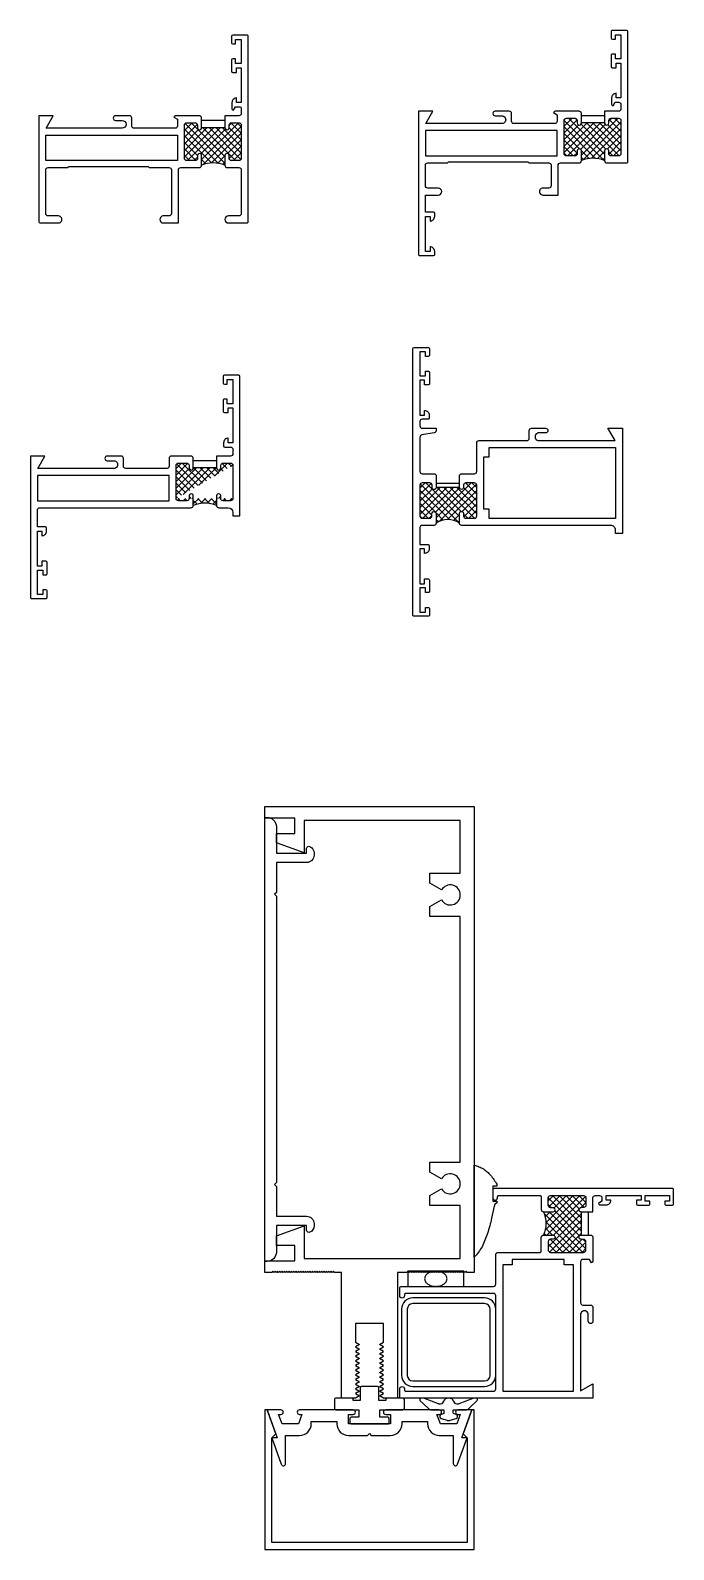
# Model space of a CAD drawing. Header units: millimetres. Extents: x 308 to 720, y 397 to 793.
# Drawn here: x 307.6 to 445.7, y 454.8 to 780.8 of the extents above; entities that cross this region are included whole.
import ezdxf

# ---------------------------------------------------------------- set-up
doc = ezdxf.new("R2010")
doc.units = ezdxf.units.MM
for name, color, linetype in [('FINE', 101, 'Continuous'), ('HATCH', 101, 'Continuous'), ('MED', 22, 'Continuous')]:
    doc.layers.add(name, color=color, linetype=linetype)
pattern_1 = [(45, (0, 0), (-0.7071067811865475, 0.7071067811865476), []), (135, (0, 0), (-0.7071067811865476, -0.7071067811865475), [])]

# ---------------------------------------------------------------- blocks, each defined once
blk = doc.blocks.new('FS800I')
at = {"layer": 'HATCH'}
h = blk.add_hatch(dxfattribs=at)
h.set_pattern_fill('ANSI37', color=256, scale=8, style=0)
h.set_pattern_definition(pattern_1)
edge = h.paths.add_edge_path()
edge.add_line((-10.00000000000023, -7.516879612149296), (-10.00003999892965, -5.461864993055769))
edge.add_arc((-10.44502000000353, -5.461839612150698), 0.4449800017977164, 359.9967319458498, 540.0052592003804)
edge.add_line((-10.88999999992666, -5.461880457026382), (-10.89008002190371, -6.01695152144157))
edge.add_arc((-11.39008001670777, -6.016879438979908), 0.4999999999999327, 269.99747305619, 359.99173995831114, ccw=False)
edge.add_line((-11.39010206845251, -6.516879438493561), (-13.20006205362279, -6.516799612942123))
edge.add_arc((-13.20004000187816, -6.016799613428484), 0.4999999999999182, 179.9999830176731, 269.99747305620264, ccw=False)
edge.add_line((-13.70004000187805, -6.016799465229724), (-13.70003789747761, 1.083120533884539))
edge.add_arc((-13.20003789747745, 1.083120385685839), 0.5000000000001854, 90.0025324661292, 179.9999830176799, ccw=False)
edge.add_line((-13.20005999741352, 1.583120385197617), (-11.41601262916606, 1.583199239862097))
edge.add_arc((-11.4159905292303, 1.083199240350443), 0.5000000000000613, 2.8978770485578025, 90.00253246609378, ccw=False)
edge.add_line((-10.91662991368366, 1.108477207850683), (-10.88886307393909, 0.5599494794510066))
edge.add_arc((-10.44502000000385, 0.528160680818079), 0.4449800017964916, 175.9033736851733, 366.3070066162254)
edge.add_line((-10.00273322686334, 0.577044341725923), (-5.000746817209119, 0.577044341725923))
edge.add_arc((-4.558460044068665, 0.5281606808060821), 0.4449800017977454, 173.6929933822383, 364.0966260082295)
edge.add_line((-4.114616969962071, 0.5599494770640376), (-4.086850879737995, 1.108462400269218))
edge.add_arc((-3.587489514650751, 1.083199240380867), 0.5000000001893392, 89.99541326890528, 177.1038219512247, ccw=False)
edge.add_line((-3.587449487871027, 1.583199238968064), (-2.006533774849686, 1.583120385197617))
edge.add_arc((-2.006555874785754, 1.083120385685838), 0.5000000000001859, 1.6982320175884524e-05, 89.99746753387069, ccw=False)
edge.add_line((-1.50655587478559, 1.083120533884539), (-1.506553770385153, -6.016799465229724))
edge.add_arc((-2.006553770385049, -6.016799613428484), 0.4999999999999182, -89.99747305620258, 1.698232688340795e-05, ccw=False)
edge.add_line((-2.006531718640417, -6.516799612942123), (-3.613377975619642, -6.516879438493561))
edge.add_arc((-3.613400027364383, -6.016879438979908), 0.4999999999999324, 180.0082600416889, 270.00252694381, ccw=False)
edge.add_line((-4.113400022168435, -6.01695152144157), (-4.113480044068638, -5.461879611777931))
edge.add_arc((-4.55846004402114, -5.461839612150698), 0.4449800017503023, 359.9948496341034, 540.0027420206447)
edge.add_line((-5.003440045261868, -5.461860907686969), (-5.003480015930791, -7.5154338073703))
edge.add_arc((-7.500000000003625, -13.52940599507161), 6.511564597339102, 67.45568609526885, 112.5774723869501)
at = {"layer": 'FINE', "linetype": 'Continuous'}
blk.add_line((-10.00273322686334, 0.577044341725923), (-5.000746817209119, 0.577044341725923), dxfattribs=at)
at = {"layer": 'FINE'}
blk.add_line((-4.999474799767995, 2.077044341725923), (-10.00075181720467, 2.077044341725923), dxfattribs=at)
at = {"layer": 'HATCH', "linetype": 'Continuous'}
blk.add_arc((-7.500000000003625, -13.52940599507161), 6.511564597339102, 67.45568609526885, 112.5774723869501, dxfattribs=at)
at = {"layer": 'MED', "linetype": 'Continuous'}
for points in [[(-3.339999999999918, 20.41409999999996, 0.4139335600481888), (-3.58999999999992, 20.16409999999996), (-3.589999999999918, 18.75410000000011, 0.413773592846833), (-3.339999999999918, 18.50410000000011), (-2.700000000000045, 18.50410000000011), (-2.700000000000045, 19.49409999999989), (-1.5, 19.49409999999989), (-1.5, 14.31410000000005), (-2.700000000000045, 14.31410000000005), (-2.700000000000045, 15.32409999999982), (-3.339999999999918, 15.32409999999982, 0.4139335600500035), (-3.589999999999919, 15.07409999999982), (-3.589999999999918, 12.6541000000002, 0.4137735928468325), (-3.339999999999918, 12.4041000000002), (-2.5, 12.4041000000002), (-2.5, 13.41409999999996), (-1.501600000000053, 13.41409999999996), (-1.501600000000053, 5.914099999999962), (-2.5, 5.914099999999962), (-2.5, 6.914099999999962, 0.4155923693439622), (-3.5, 5.919100000000071), (-3.5, 4.590299999999843, 0.2707030821177852), (-3.372499999999945, 4.372400000000197), (-3.180000000000064, 4.264099999999871), (-2.75, 5.014099999999871), (-1.751600000000053, 5.014099999999871, -0.414013556514151), (-1.501600000000053, 4.764099999999871), (-1.501600000000053, 3.584100000000035, -0.414213562373095), (-2.001600000000053, 3.084100000000035), (-4.999949999999899, 3.084100000000035), (-5.000746817209119, 0.5770443417259231, 1.095174599530822), (-4.114616969962071, 0.5599494770640376), (-4.086850879737995, 1.108462400269218, -0.399507961944551), (-3.587449487871027, 1.583199238968064), (-2.006533774849686, 1.583120385197617, -0.4142005297775309), (-1.50655587478559, 1.083120533884539), (-1.506553770385153, -6.016799465229724, -0.4142007316311878), (-2.006531718640417, -6.516799612942123), (-3.613377975619642, -6.516879438493561, -0.4141842553611806), (-4.113400022168435, -6.01695152144157), (-4.113480044068638, -5.461879611777931, 1.00006887643742), (-5.003440045261868, -5.461860907686969), (-5.003480015930791, -7.5154338073703, 0.4101734985416376), (-4.499999612149395, -8.016879999999674), (-2.006451588065933, -8.016900004790635, -0.4083829346424649), (-1.506562588065994, -8.506900004790415), (-1.506550247075076, -17.9039000728989, -0.4202131882766572), (-2.006350247075122, -18.41400007289887), (-4.25, -18.41399999999976, 0.9998666777767289), (-4.25, -19.91409999999996), (-0.2500000000000001, -19.91409999999996, 0.4144135765184451), (0, -19.66409999999996), (0, 20.16409999999996, 0.4144935675966477), (-0.2499999999999999, 20.41409999999996)], [(-24.99980000000005, 2.584100000000035, 0.4141135718668614), (-25.49980000000005, 3.08410000000004), (-28.49980000000005, 3.084100000000035, 0.4143060504136668), (-28.99990999999987, 2.584120363610536, 0.414249917753626), (-28.49980000000005, 2.084100000000035), (-27.08480000000009, 2.08410000000003, -0.9999161683101709), (-27.08480000000009, 0.4140999999999622), (-43.42460000000005, 0.4140999999999622), (-41.88319999999999, 3.084100000000035), (-45, 3.084100000000035), (-45, -19.66409999999996, 0.4140135765119807), (-44.75, -19.91409999999997), (-40.75, -19.91409999999996, 1.000066666666848), (-40.75, -18.41409999999997), (-43, -18.41409999999996, -0.4141135609082502), (-43.5, -17.91409999999996), (-43.5, -8.515899999999874, -0.414113565908072), (-43, -8.015899999999874), (-38.75, -8.015899999999874), (-38.5, -7.765899999999874), (-21.5, -7.765899999999874), (-21.25, -8.015899999999874), (-17, -8.015899999999874, -0.4143135609090194), (-16.5, -8.515899999999874), (-16.5, -17.91399999999976, -0.4143135659091853), (-17, -18.41399999999976), (-18.25, -18.41399999999976, 0.999866675554698), (-18.25, -19.91409999999996), (-15, -19.91409999999996), (-15, -8.516999999999825, -0.4141428569979919), (-14.4999499999999, -8.016999999999825), (-10.4999499999999, -8.016999999999825, 0.4140148084595522), (-10.00000000000023, -7.516879612149296), (-10.00003999892965, -5.461864993055769, 1.000074417102741), (-10.88999999992666, -5.461880457026382), (-10.89008002190371, -6.01695152144157, -0.4141842553611806), (-11.39010206845251, -6.516879438493561), (-13.20006205362279, -6.516799612942123, -0.414200731631188), (-13.70004000187805, -6.016799465229724), (-13.70003789747761, 1.083120533884539, -0.4142005297775312), (-13.20005999741352, 1.583120385197617), (-11.41601262916606, 1.583199239862097, -0.3994889715310329), (-10.91662991368366, 1.108477207850683), (-10.88886307393909, 0.5599494794510067, 1.095174602458407), (-10.00273322686334, 0.5770443417259231, 0.003600293887562688), (-10.00348304426188, 0.5834084745561086), (-10.00075181720467, 2.612248103920138, 0.3978745307172038), (-10.5, 3.084100000000034), (-15.62380000000007, 3.084100000000035, 0.2708458705518082), (-15.84159999999997, 2.956700000000184), (-15.95000000000005, 2.764099999999871), (-15.20000000000005, 2.342200000000048), (-15.20000000000005, 0.9140999999999622, -0.414353577196741), (-15.70000000000005, 0.4140999999999622), (-24.49980000000005, 0.4140999999999622, -0.4143135718699974), (-24.99980000000005, 0.9140999999999624)]]:
    blk.add_lwpolyline(points, format="xyb", close=True, dxfattribs=at)
at = {"layer": 'MED'}
blk.add_lwpolyline([(-43.5, -1.085900000000038), (-15.20000000000005, -1.085900000000038), (-15.20000000000005, -6.515899999999874), (-43.5, -6.515899999999874)], close=True, dxfattribs=at)
blk = doc.blocks.new('FS801I')
at = {"layer": 'HATCH'}
h = blk.add_hatch(dxfattribs=at)
h.set_pattern_fill('ANSI37', color=256, scale=8, style=0)
h.set_pattern_definition(pattern_1)
edge = h.paths.add_edge_path()
edge.add_line((-10.89013002190381, -12.21555152144128), (-10.89004999992676, -11.66048045702655))
edge.add_arc((-10.44507000000363, -11.66043961215064), 0.4449800017977157, -0.0032680541208947034, 180.0052592004097, ccw=False)
edge.add_line((-10.00008999892975, -11.66046499305548), (-10.00005000000033, -13.71547961214901))
edge.add_arc((-7.500050000003724, -19.72800599507132), 6.511564597339095, 67.45568609526879, 112.57747238695009, ccw=False)
edge.add_line((-5.003530015930892, -13.71403380737001), (-5.003490045261969, -11.66046090768714))
edge.add_arc((-4.558510044021241, -11.66043961215064), 0.4449800017503022, -0.005150365867280016, 180.002742020674, ccw=False)
edge.add_line((-4.113530044068739, -11.66047961177765), (-4.113450022168536, -12.21555152144128))
edge.add_arc((-3.613450027364484, -12.21547943897962), 0.4999999999999324, 180.0082600416889, 270.00252694381)
edge.add_line((-3.613427975619743, -12.71547943849328), (-2.006581718640518, -12.71539961294229))
edge.add_arc((-2.006603770385377, -12.21539961342843), 0.5000000000001446, 270.0025269438234, 360.0000169823532)
edge.add_line((-1.506603770385254, -12.21539946522944), (-1.506605874785691, -5.115479466115175))
edge.add_arc((-2.006605874785628, -5.115479614314104), 0.4999999999999588, 1.698234628396028e-05, 89.99746753389678)
edge.add_line((-2.006583774849787, -4.615479614802553), (-3.587499487871128, -4.615400761031651))
edge.add_arc((-3.587539514650853, -5.115400759618847), 0.5000000001893392, 89.99541326890537, 177.1038219512248)
edge.add_line((-4.086900879738096, -5.090137599730497), (-4.114666969962173, -5.638650522936132))
edge.add_arc((-4.558510044068766, -5.670439319194077), 0.4449800017977443, -186.3070066177604, 4.096626008228327, ccw=False)
edge.add_line((-5.000796817209221, -5.621555658274247), (-10.00278322686339, -5.621555658274247))
edge.add_arc((-10.44507000000396, -5.670439319181632), 0.4449800017964919, -184.09662631482615, 6.30700661616612, ccw=False)
edge.add_line((-10.88891307393919, -5.638650520548708), (-10.91667991368377, -5.090122792149032))
edge.add_arc((-11.4160405292304, -5.115400759649272), 0.5000000000000612, 2.897877048557746, 90.00253246609378)
edge.add_line((-11.41606262916616, -4.615400760137618), (-13.20010999741362, -4.615479614802553))
edge.add_arc((-13.20008789747778, -5.115479614314104), 0.4999999999999588, 90.00253246610318, 179.9999830176537)
edge.add_line((-13.70008789747772, -5.115479466115175), (-13.70009000187815, -12.21539946522944))
edge.add_arc((-13.20009000187803, -12.21539961342843), 0.5000000000001446, 179.9999830176468, 269.9974730561766)
edge.add_line((-13.20011205362289, -12.71539961294229), (-11.39015206845261, -12.71547943849328))
edge.add_arc((-11.39013001670787, -12.21547943897962), 0.4999999999999324, 269.99747305619, 359.9917399583111)
at = {"layer": 'FINE'}
for p, q in [((-5.000796817209221, -5.621555658274247), (-10.00278322686339, -5.621555658274247)), ((-4.999524799768096, -4.121555658274247), (-10.00080181720477, -4.121555658274247))]:
    blk.add_line(p, q, dxfattribs=at)
at = {"layer": 'HATCH', "linetype": 'Continuous'}
blk.add_arc((-7.500050000003724, -19.72800599507132), 6.511564597339095, 67.45568609526885, 112.5774723869501, dxfattribs=at)
at = {"layer": 'MED', "linetype": 'Continuous'}
blk.add_lwpolyline([(-2.273736754432321e-13, 13.96550000000025, 0.4140935836419944), (-0.2500000000103383, 14.21550000000025), (-3.340000000000146, 14.21550000000025, 0.4908423575592486), (-3.590000000000143, 13.96550000000025), (-3.590000000000146, 12.55550000000039, 0.4141735636025001), (-3.340000000000146, 12.30550000000039), (-2.700000000000273, 12.30550000000039), (-2.700000000000273, 13.29550000000017), (-1.500000000000227, 13.29550000000017), (-1.500000000000227, 8.115500000000338), (-2.700000000000273, 8.115500000000338), (-2.700000000000273, 9.125500000000102), (-3.340000000000146, 9.125500000000102, 0.4143335628021738), (-3.590000000000145, 8.875500000000102), (-3.590000000000146, 6.455500000000029, 0.4141735636006739), (-3.340000000000146, 6.205500000000029), (-2.500000000000227, 6.205500000000029), (-2.500000000000227, 7.215500000000247), (-1.50180000000023, 7.215500000000247), (-1.50180000000023, -0.2844999999997526), (-2.500000000000227, -0.2844999999997526), (-2.500000000000227, 0.7155000000002474, 0.4156923695003272), (-3.500000000000227, -0.2794999999996435), (-3.500000000000227, -1.607199999999921, 0.2680534204630343), (-3.375100000000202, -1.823699999999917), (-3.183100000000195, -1.934499999999844), (-2.750000000000227, -1.184499999999844), (-2.00180000000023, -1.184499999999844, -0.4143135609085745), (-1.50180000000023, -1.684499999999844), (-1.50180000000023, -2.61449999999968, -0.4143135659087318), (-2.00180000000023, -3.11449999999968), (-5.000000000000227, -3.11449999999968), (-5.000796817209221, -5.621555658274247, 1.095174599530797), (-4.114666969962173, -5.638650522936132), (-4.086900879738096, -5.090137599730497, -0.3995079619445513), (-3.587499487871128, -4.615400761031651), (-2.006583774849787, -4.615479614802553, -0.4142005297775306), (-1.506605874785691, -5.115479466115175), (-1.506603770385254, -12.21539946522944, -0.4142007316311891), (-2.006581718640518, -12.71539961294229), (-3.613427975619743, -12.71547943849328, -0.4141842553611806), (-4.113450022168536, -12.21555152144128), (-4.113530044068739, -11.66047961177765, 1.00006887643742), (-5.003490045261969, -11.66046090768714), (-5.003530015930892, -13.71403380737001, 0.4101743876253075), (-4.500000000000227, -14.21549999999979), (-0.2500000000002274, -14.21549999999979, 0.4571008927860511), (-2.28650431921551e-13, -13.96549999999979)], format="xyb", close=True, dxfattribs=at)
at = {"layer": 'MED'}
blk.add_lwpolyline([(-14.50000000000023, -14.21559999999999), (-10.50000000000023, -14.21559999999999, 0.4140148084587727), (-10.00005000000033, -13.71547961214901), (-10.00008999892975, -11.66046499305548, 1.000074417102741), (-10.89004999992676, -11.66048045702655), (-10.89013002190381, -12.21555152144128, -0.4141842553611806), (-11.39015206845261, -12.71547943849328), (-13.20011205362289, -12.71539961294229, -0.4142007316311891), (-13.70009000187815, -12.21539946522944), (-13.70008789747772, -5.115479466115175, -0.4142005297775308), (-13.20010999741362, -4.615479614802553), (-11.41606262916616, -4.615400760137618, -0.3994889715310331), (-10.91667991368377, -5.090122792149032), (-10.88891307393919, -5.638650520548708, 1.095174602457832), (-10.00278322686339, -5.621555658274247, 0.003600293887819732), (-10.00353304426199, -5.615191525443606), (-10.0000100000002, -3.61447999999973, 0.414235989947728), (-10.50000000000023, -3.11449999999968), (-15.62280000000032, -3.11449999999968, 0.267972575964762), (-15.83920000000035, -3.23949999999968), (-15.95000000000027, -3.431499999999687), (-15.20000000000027, -3.86449999999968), (-15.20000000000028, -5.284499999999753, -0.4141535624803427), (-15.70000000000027, -5.784499999999753), (-24.50000000000023, -5.784499999999755, -0.4141135622118222), (-25.00000000000023, -5.284499999999753), (-25.00000000000023, -3.61449999999968, 0.4143135612113202), (-25.50000000000023, -3.11449999999968), (-28.50000000000023, -3.11449999999968, 0.4142479319814484), (-29.00001000000005, -3.614480387850287, 0.4141909099390497), (-28.50000000000023, -4.11449999999968), (-27.08500000000026, -4.114499999999682, -1.000035928071883), (-27.08500000000026, -5.784499999999753), (-43.42480000000023, -5.784499999999753), (-41.88320000000022, -3.11449999999968), (-45.00000000000023, -3.11449999999968), (-45.00000000000023, -33.86549999999988, 0.4144135765175702), (-44.75000000000023, -34.11549999999988), (-41.75000000000023, -34.11549999999988, 0.4138535779502555), (-41.50000000000023, -33.86549999999988), (-41.50000000000023, -33.1904999999997, 0.4156121099994558), (-42.50000000000023, -32.19549999999981), (-42.50000000000023, -33.19549999999981), (-43.49840000000017, -33.19549999999981), (-43.49840000000017, -25.69549999999981), (-42.50000000000023, -25.69549999999981), (-42.50000000000023, -26.69549999999981, 0.4155722667344463), (-41.50000000000023, -25.70049999999992), (-41.50000000000023, -25.04549999999972, 0.4140136003430959), (-41.75000000000023, -24.79549999999972), (-43.49840000000017, -24.79549999999972), (-43.49840000000017, -21.11729999999989), (-40.75000000000023, -21.11729999999989, 0.9999333333334647), (-40.75000000000023, -19.61729999999989), (-43.00000000000023, -19.61729999999988, -0.4143135609085761), (-43.50000000000023, -19.11729999999989), (-43.50000000000023, -14.6872999999996, -0.397368969581901), (-43.00000000000023, -14.21449999999959), (-38.75020000000018, -14.21449999999959), (-38.50000000000023, -13.96449999999959), (-21.50000000000023, -13.96449999999959), (-21.25000000000023, -14.21449999999959), (-17.00000000000023, -14.21449999999959, -0.3971633419522377), (-16.50000000000023, -14.6872999999996), (-16.50000000000023, -19.11719999999968, -0.4141135609086831), (-17.00000000000023, -19.61719999999968), (-18.25000000000023, -19.61719999999968, 1.00000000222151), (-18.25000000000023, -21.11729999999989), (-15.00000000000023, -21.11729999999989), (-15.00000000000023, -14.71559999999999, -0.3912825883237638)], format="xyb", close=True, dxfattribs=at)
blk.add_lwpolyline([(-43.50000000000023, -12.71449999999959), (-15.20000000000027, -12.71449999999959), (-15.20000000000027, -7.284499999999753), (-43.50000000000023, -7.284499999999753)], close=True, dxfattribs=at)
blk = doc.blocks.new('FS821I')
at = {"layer": 'HATCH'}
h = blk.add_hatch(dxfattribs=at)
h.set_pattern_fill('ANSI37', color=256, scale=8, style=0)
h.set_pattern_definition(pattern_1)
edge = h.paths.add_edge_path()
edge.add_arc((-7.497685554348342, -3.792647646019764), 6.540310756104907, 67.54961369740512, 112.495219887605)
edge.add_line((-5.000010253149394, 4.305549521730541), (-5.000050223818316, 2.251976622047664))
edge.add_arc((-4.555030251908665, 4.305570817267039), 0.4449800017503022, 359.9948496341327, 540.0027420206741)
edge.add_line((-4.10997023005596, 3.750458907976395), (-4.110050251956163, 4.305530817640033))
edge.add_arc((-3.609970235251908, 3.750530990438056), 0.4999999999999324, 180.0082600416889, 270.00252694381)
edge.add_line((-2.003101926527942, 3.250610816475387), (-3.609948183507167, 3.250530990924403))
edge.add_arc((-2.003123978272801, 3.750610815989252), 0.5000000000001441, 270.0025269438234, 360.0000169823531)
edge.add_arc((-13.20009000187779, 3.750100386571251), 0.5000000000001439, 179.9999830176468, 269.9974730561766)
edge.add_line((-11.39015206845237, 3.250020561506403), (-13.20011205362265, 3.250100387057387))
edge.add_arc((-11.39013001670762, 3.750020561020056), 0.4999999999999327, 269.99747305619, 359.9917399583111)
edge.add_line((-10.89004999992652, 4.305019542973127), (-10.89013002190357, 3.749948478558395))
edge.add_arc((-10.44507000000339, 4.305060387849039), 0.4449800017977164, 359.996731945879, 540.0052592004097)
edge.add_line((-10.00005000000009, 2.250020387850668), (-10.00008999892951, 4.305035006944195))
edge.add_line((-10.91667991368352, 10.87537720785065), (-10.88891307393895, 10.32684947945097))
edge.add_arc((-11.41604052923016, 10.85009924035041), 0.5000000000000617, 2.897877048557848, 90.00253246609378)
edge.add_line((-13.20010999741338, 11.35002038519713), (-11.41606262916592, 11.35009923986206))
edge.add_arc((-13.20008789747754, 10.85002038568557), 0.499999999999958, 90.00253246610318, 179.9999830176537)
edge.add_line((-13.70009000187791, 3.75010053477024), (-13.70008789747747, 10.8500205338845))
edge.add_line((-1.503126082673115, 10.8505309633025), (-1.503123978272678, 3.75061096418824))
edge.add_arc((-2.003126082673052, 10.85053081510357), 0.4999999999999588, 1.698234628396028e-05, 89.99746753389678)
edge.add_line((-3.584019695758552, 11.35060966838603), (-2.003103982737211, 11.35053081461513))
edge.add_arc((-3.584059722538277, 10.85060966979883), 0.5000000001893392, 89.99541326890537, 177.1038219512248)
edge.add_line((-4.111187177849597, 10.32735990648155), (-4.08342108762552, 10.87587282968718))
edge.add_arc((-4.55503025195619, 10.2955711102236), 0.4449800017977443, 173.6929933822396, 364.0966260082283)
edge.add_line((-4.997523557731403, 10.34254851270654), (-10.00263118183635, 10.34254851270654))
edge.add_arc((-10.44507000000371, 10.29506068081805), 0.4449800017964913, 175.9033736851738, 366.1262159933244)
at = {"layer": 'FINE'}
for p, q in [((-4.997523557731403, 10.34254851270654), (-10.00263118183635, 10.34254851270654)), ((-4.99604478383705, 11.84254851270654), (-9.997321801273728, 11.84254851270654))]:
    blk.add_line(p, q, dxfattribs=at)
at = {"layer": 'HATCH', "linetype": 'Continuous'}
blk.add_arc((-7.497685554348342, -3.792647646019764), 6.540310756104907, 67.54961369740512, 112.495219887605, dxfattribs=at)
at = {"layer": 'MED', "linetype": 'Continuous'}
blk.add_lwpolyline([(-1.503126082673115, 10.8505309633025), (-1.503123978272678, 3.75061096418824, -0.4142007316311891), (-2.003101926527942, 3.250610816475387), (-3.609948183507167, 3.250530990924403, -0.4141842553611806), (-4.10997023005596, 3.750458907976395), (-4.110050251956163, 4.305530817640033, 1.00006887643742), (-5.000010253149394, 4.305549521730541), (-5.000050223818316, 2.251976622047664, 0.4101743876253075), (-4.496520207887651, 1.750510429417886), (-2.500049999999987, 1.750050000000016, -0.414192853614236), (-1.5, 0.75), (-1.5, 0), (0, 0), (0.003479792112348584, 29.93151042941793, 0.4140935836419929), (-0.2465202078977624, 30.18151042941793), (-3.33652020788757, 30.18151042941793, 0.4908423575592469), (-3.58652020788757, 29.93151042941793), (-3.58652020788757, 28.52151042941807, 0.4141735636024956), (-3.33652020788757, 28.27151042941807), (-2.696520207887697, 28.27151042941807), (-2.696520207887697, 29.26151042941785), (-1.496520207887651, 29.26151042941785), (-1.496520207887651, 24.08151042941802), (-2.696520207887697, 24.08151042941802), (-2.696520207887697, 25.09151042941778), (-3.33652020788757, 25.09151042941778, 0.4143335628021738), (-3.58652020788757, 24.84151042941778), (-3.58652020788757, 22.42151042941771, 0.4141735636006785), (-3.33652020788757, 22.17151042941771), (-2.496520207887651, 22.17151042941771), (-2.496520207887651, 23.18151042941793), (-1.498320207887654, 23.18151042941793), (-1.498320207887654, 15.68151042941793), (-2.496520207887651, 15.68151042941793), (-2.496520207887651, 16.68151042941793, 0.415692369500327), (-3.496520207887651, 15.68651042941804), (-3.500049999999987, 15.03104999999999, 0.4141307503603524), (-3.25, 14.781), (-1.998320207887654, 14.78151042941784, -0.414313560908574), (-1.498320207887654, 14.28151042941784), (-1.498320207887654, 13.351510429418, -0.4143135659087318), (-1.998320207887654, 12.851510429418), (-4.996520207887651, 12.851510429418), (-4.997317025096645, 10.34445477114343, 1.095174599530797), (-4.111187177849597, 10.32735990648155), (-4.08342108762552, 10.87587282968718, -0.3995079619445513), (-3.584019695758552, 11.35060966838603), (-2.003103982737211, 11.35053081461513, -0.4142005297775306)], format="xyb", close=True, dxfattribs=at)
at = {"layer": 'MED'}
blk.add_lwpolyline([(-10.89004999992652, 4.305019542973127), (-10.89013002190357, 3.749948478558395, -0.4141842553611806), (-11.39015206845237, 3.250020561506403), (-13.20011205362265, 3.250100387057387, -0.4142007316311891), (-13.70009000187791, 3.75010053477024), (-13.70008789747747, 10.8500205338845, -0.4142005297775308), (-13.20010999741338, 11.35002038519713), (-11.41606262916592, 11.35009923986206, -0.3994889715310326), (-10.91667991368352, 10.87537720785065), (-10.88891307393895, 10.32684947945097, 1.093441101784453), (-10.00263118183635, 10.34254851270654, 0.004389154422561659), (-10.00353304426174, 10.35030847455607), (-10.00000999999996, 12.35101999999995, 0.4142359899477275), (-10.49999999999999, 12.851), (-14.70837630742893, 12.851, 0.4093209163493727), (-15.20000999999999, 12.35106999999999), (-15.20000000000003, 10.68099999999993, -0.4141535624803427), (-15.70000000000003, 10.18099999999993), (-24.49999999999999, 10.18099999999993, -0.4141135622118207), (-24.99999999999999, 10.68099999999993), (-24.99999999999999, 12.351, 0.4143135612113205), (-25.49999999999999, 12.851), (-28.49999999999999, 12.851, 0.4142479319814464), (-29.00000999999981, 12.35101961214939, 0.4141909099390497), (-28.49999999999999, 11.851), (-27.08500000000002, 11.851, -1.000035928071883), (-27.08500000000002, 10.18099999999993), (-43.42479999999999, 10.18099999999993), (-41.88319999999997, 12.851), (-44.99999999999999, 12.851), (-44.99999999999999, -17.5, 0.4146135506565221), (-44.74999999999999, -17.75), (-41.66179999999999, -17.75, 0.4146135391845892), (-41.41179999999999, -17.5), (-41.41179999999999, -16.09, 0.414053604770734), (-41.66179999999999, -15.84), (-42.30179999999999, -15.84), (-42.30179999999999, -16.82999999999998), (-43.50179999999999, -16.82999999999998), (-43.50179999999999, -11.65000000000001), (-42.30179999999999, -11.65000000000001), (-42.30179999999999, -12.66), (-41.66179999999999, -12.66, 0.4146135391845892), (-41.41179999999999, -12.41), (-41.41179999999999, -9.990000000000009, 0.414053604770734), (-41.66179999999999, -9.740000000000009), (-42.50179999999999, -9.740000000000009), (-42.50179999999999, -10.75), (-43.49999999999999, -10.75), (-43.49999999999999, -3.25), (-42.50179999999999, -3.25), (-42.50179999999999, -4.25, 0.4157624807634245), (-41.50179999999999, -3.254999999999995), (-41.50179999999999, -2.599999999999994, 0.4140536047707168), (-41.75179999999999, -2.349999999999994), (-43.49999999999999, -2.349999999999994), (-43.49999999999999, 1.25, -0.4148559296317099), (-42.99999999999999, 1.75100000000009), (-10.50005036361054, 1.750070000000126, 0.4142847183033054), (-10.00005000000009, 2.250020387850668), (-10.00008999892951, 4.305035006944195, 1.000074417102741)], format="xyb", close=True, dxfattribs=at)
blk.add_lwpolyline([(-15.19999954367971, 3.251000145393647), (-15.19999954367971, 8.681000145393483), (-43.49999954367966, 8.681000145393483), (-43.49999954367966, 3.251000145393647)], close=True, dxfattribs=at)
blk = doc.blocks.new('FS822I')
at = {"layer": 'HATCH'}
h = blk.add_hatch(dxfattribs=at)
h.set_pattern_fill('ANSI37', color=256, scale=8, style=0)
h.set_pattern_definition(pattern_1)
h.paths.add_polyline_path([(10.00007999999984, 27.64328590166387), (10.00007999999984, 27.64331090297565), (5.000079997204467, 27.64326102260458, -0.9999439576837464), (4.110079999999954, 27.64331090166371), (4.110079999999954, 28.14431090131842, 0.4142226429531389), (3.610064498520416, 28.64431090106856), (2.001359667658641, 28.64426102645847, 0.4040628648675872), (1.501679999999862, 28.16162924415841), (1.501679999999862, 21.56808173607635, 0.4244175091629103), (2.001362716568602, 21.05071351896331), (3.599619064246014, 21.05066385344605, 0.4142228317042095), (4.09963488793224, 21.55066385319576), (4.099634887932235, 21.95347890113743, -1.113171979916495), (5.000079999999826, 22.05020390160758), (5.000079999999829, 20.00212157933045, -0.0001707277453977486), (5.00007999999983, 20.00178000719802, -0.3051952235460054), (10.00017999999998, 19.99548039504857), (9.99998999999971, 22.13362272313259, -0.8983337871961246), (10.9004351120673, 22.03689772313267), (10.89022498596594, 21.5524351183279, 0.4189792522858068), (11.39015621628386, 21.04431090124268), (13.20007702767721, 21.0443009017135, 0.4142191730312521), (13.70007979005246, 21.54430771725769), (13.69998982463167, 28.14431771453388, 0.4142176606706353), (13.19997601290507, 28.64431089879128), (11.38997618892896, 28.64426090017736, 0.4142054716468783), (10.88999000070206, 28.14426090036812), (10.88999000070206, 27.64328590166389, -1.00003973199213)])
at = {"layer": 'FINE', "linetype": 'Continuous'}
for p, q in [((10.00007999999983, 28.53364750787813), (5.000071115316956, 28.53359762873021)), ((10.00007999999984, 27.64331090297566), (5.000079997204467, 27.64326102260458))]:
    blk.add_line(p, q, dxfattribs=at)
at = {"layer": 'HATCH', "linetype": 'Continuous'}
blk.add_arc((7.495450339367536, 16.28431087911096), 4.477326194156118, 55.98393556077593, 123.8716909275925, dxfattribs=at)
at = {"layer": 'MED', "linetype": 'Continuous'}
for points in [[(0.2499799999998231, 57.70188000719803), (3.339979999999827, 57.70188000719804, -0.4141735621387301), (3.589979999999827, 57.45188000719803), (3.589979999999815, 56.04188000719802, -0.4142535629388618), (3.339979999999827, 55.79188000719802), (2.69997999999984, 55.79188000719802), (2.69997999999984, 56.78188000719803), (1.499979999999823, 56.78188000719803), (1.499979999999823, 51.60188000719802), (2.69997999999984, 51.60188000719802), (2.69997999999984, 52.61188000719801), (3.339979999999827, 52.61188000719801, -0.4141735621387379), (3.589979999999827, 52.36188000719801), (3.589979999999824, 49.94188000719802, -0.4142535629388062), (3.339979999999827, 49.69188000719802), (2.499979999999823, 49.69188000719802), (2.499979999999823, 50.70188000719801), (1.501679999999823, 50.70188000719801), (1.501679999999823, 43.20188000719801), (2.500079999999826, 43.20188000719801), (2.500079999999826, 44.20188000719801, -0.415602084464941), (3.500079999999826, 43.20688000719801), (3.500079999999836, 42.55188000719804, -0.4142535629389201), (3.250079999999826, 42.30188000719804), (2.001679999999823, 42.30188000719804, 0.4141935623144554), (1.501679999999823, 41.80188000719804), (1.501679999999823, 40.87188000719803, 0.4142335625145331), (2.001679999999823, 40.37188000719803), (5.000079999999826, 40.37188000719803), (5.000079999999832, 39.89348000719804, -0.3654500545547702), (4.584579999999818, 39.40068000719802), (1.917179999999832, 38.94308000719803, 0.3654040453951925), (1.501679999999823, 38.45028000719802), (1.501679999999823, 31.10178000719802, 0.4142135623730948), (2.001679999999823, 30.60178000719802), (4.500079999999826, 30.60178000719801, -0.4331813527110387), (5.000079999999826, 30.10178000719802), (5.000079997204467, 27.64326102260458, -0.9999439576834878), (4.110079999999954, 27.64331090166382), (4.110079999999954, 28.14431090131842, 0.4142244500271356), (3.610061413683439, 28.64431090097293), (2.001359667658641, 28.64426102645847, 0.4040628648675894), (1.501679999999862, 28.16162924415841), (1.501679999999862, 21.56808173607635, 0.4244173402393505), (2.001362430288975, 21.05071351897221), (3.599619064246014, 21.05066385344605, 0.4142228317041825), (4.09963488793224, 21.55066385319572), (4.099634887932235, 21.95347890113743, -1.1131719798474), (5.000079999999826, 22.05020390166379), (5.000079999999829, 20.00178000719802, -0.4140135565229362), (4.500079999999826, 19.50178000719802), (2.000079999999826, 19.50178000719802, 0.3891584524932231), (1.501679999999823, 19.04208000719802), (1.501679999999823, 15.39998000719802), (3.249979999999823, 15.39998000719802, -0.4140535604986986), (3.499979999999823, 15.14998000719802), (3.49997999999982, 14.49498000719802, -0.4156623697564912), (2.499979999999823, 13.49998000719802), (2.499979999999823, 14.49998000719802), (1.501679999999823, 14.49998000719802), (1.501679999999823, 6.999980007198019), (2.499979999999823, 6.999980007198019), (2.499979999999823, 8.00998000719801), (3.339979999999827, 8.009980007198012, -0.414053560498697), (3.589979999999827, 7.75998000719801), (3.589979999999827, 5.339980007198022, -0.4142135668988817), (3.339979999999827, 5.089980007198022), (2.69997999999984, 5.089980007198022), (2.69997999999984, 6.099980007198013), (1.499979999999823, 6.099980007198013), (1.499979999999823, 0.9199800071980349), (2.69997999999984, 0.9199800071980349), (2.69997999999984, 1.909980007198016), (3.339979999999827, 1.909980007198015, -0.4140535604986957), (3.589979999999827, 1.659980007198016), (3.589979999999827, 0.2499800071980189, -0.4142135668987779), (3.339979999999827, -1.999280198106135e-05), (0.249979999999823, -1.99928019810891e-05, -0.4142135669427595), (-2.000000017687853e-05, 0.2499800071980189), (-2.000000017687853e-05, 57.45178000719802, -0.4140107417233538), (0.2499799999998232, 57.70188000719803), (0.2499799999998231, 57.70188000719803)], [(43.50007999999983, 18.50188000719803, 0.4142135641409351), (42.50007999999983, 19.50188000719803), (10.50018036361038, 19.49548000719814, -0.4142140025688958), (10.00017999999998, 19.99548039504857), (9.99998999999971, 22.13362272313259, -0.8983337871961796), (10.9004351120673, 22.0368977231326), (10.89032660616976, 21.55725691858326, 0.4218168833460849), (11.39015621628383, 21.04431090124268), (13.20007702767721, 21.0443009017135, 0.4142191730312645), (13.70007979005246, 21.54430771725771), (13.69998982463167, 28.14431771453388, 0.4142176606706374), (13.19997601290507, 28.64431089879128), (11.38997618892896, 28.64426090017736, 0.4142054716468783), (10.88999000070206, 28.14426090036812), (10.88999000070206, 27.64328590166389, -1.000028094597177), (10.00007999999984, 27.64331090297566), (10.00007999999983, 30.10178000719802, -0.4141121531384855), (10.50007999999983, 30.60188000719802), (13.20007999999982, 30.60188000719802, 0.4144935566321346), (13.70007999999982, 31.10188000719802), (13.70007999999982, 37.20288000719802, -0.4139335566326531), (14.20007999999982, 37.70288000719802), (24.50007999999983, 37.70288000719802, 0.4144135565757589), (25.00007999999983, 38.20288000719802), (25.00007999999982, 39.87268000719803, -0.4140507392779367), (25.50007999999983, 40.37288000719803), (28.50007999999983, 40.37288000719803, -0.4141236624457915), (29.00011999999966, 39.87280037080856, -0.4143503482678761), (28.50007999999983, 39.37288000719803), (27.08507999999983, 39.37288000719803, 1.000000002294857), (27.08507999999983, 37.70288000719802), (43.42467999999982, 37.70288000719802), (41.88327999999981, 40.37288000719803), (45.00007999999983, 40.37288000719803), (45.00007999999983, 17.75188000719803), (43.50007999999983, 17.75188000719803)]]:
    blk.add_lwpolyline(points, format="xyb", close=True, dxfattribs=at)
at = {"layer": 'MED'}
blk.add_lwpolyline([(15.20007999999982, 34.20288000719802), (16.40007999999983, 34.20288000719802), (16.40007999999983, 36.20288000719802), (43.50007999999983, 36.20288000719802), (43.50007999999983, 21.00188000719803), (16.40007999999983, 21.00188000719803), (16.40007999999983, 23.00188000719803), (15.20007999999982, 23.00188000719803)], close=True, dxfattribs=at)
blk = doc.blocks.new('FS803MC')
at = {"layer": 'HATCH'}
h = blk.add_hatch(dxfattribs=at)
h.set_pattern_fill('ANSI37', color=256, scale=8, style=0)
h.set_pattern_definition([(45, (4.750020007202238, 17.99428999999986), (0.7071067811865475, -0.7071067811865476), []), (315, (4.750020007202238, 17.99428999999986), (-0.7071067811865476, -0.7071067811865475), [])])
edge = h.paths.add_edge_path()
edge.add_line((24.27293137883153, 7.081110102247319), (23.72440365043196, 7.108876941991891))
edge.add_ellipse((23.69261485179898, 7.552720015927123), major_axis=(-0.3146483767627012, 0.3146483767627012), ratio=0.9999999999999907, start_angle=-51.3070066161884, end_angle=139.0966263148333, ccw=False)
edge.add_line((23.74149851270654, 7.995006789067672), (23.74149851270654, 12.99699319872186))
edge.add_ellipse((23.6926148517867, 13.43927997186232), major_axis=(0.3146483767635934, 0.3146483767635936), ratio=0.9999999999999589, start_angle=40.9033739917715, end_angle=231.307006617763, ccw=False)
edge.add_line((23.72440364804466, 13.88312304596891), (24.27291657124995, 13.91088913619299))
edge.add_ellipse((24.2476534113616, 14.41025050128023), major_axis=(0.3535533907271567, 0.3535533907271567), ratio=0.9999999999999991, start_angle=227.8961780487752, end_angle=315.0045867310947)
edge.add_line((24.7476534099488, 14.41029052805996), (24.74757455617824, 15.9912062410813))
edge.add_ellipse((24.24757455666663, 15.9911841411454), major_axis=(-0.353553390593286, 0.3535533905932861), ratio=0.9999999999999953, start_angle=225.00253246611, end_angle=314.9999830176601)
edge.add_line((24.2475747048655, 16.49118414114539), (17.14765470575112, 16.49118624554583))
edge.add_ellipse((17.14765455755225, 15.99118624554582), major_axis=(0.3535533905932965, 0.3535533905932965), ratio=0.9999999999999936, start_angle=44.99998301766001, end_angle=134.9974730561894)
edge.add_line((16.6476545580385, 15.99120829729057), (16.64757473248729, 14.38436204031134))
edge.add_ellipse((17.147574732001, 14.38433998856666), major_axis=(-0.3535533905932686, 0.3535533905932687), ratio=0.9999999999999947, start_angle=44.9974730561969, end_angle=134.9917399583173)
edge.add_line((17.14750264953939, 13.88433999376255), (17.70257455920292, 13.88425997186235))
edge.add_ellipse((17.70261455883004, 13.43927997190984), major_axis=(0.3146483767336059, 0.3146483767336059), ratio=0.9999999999773359, start_angle=224.9972579799899, end_angle=405.0051503665312, ccw=False)
edge.add_line((17.70259326329365, 12.99429997066911), (15.64902036361054, 12.99426000000019))
edge.add_ellipse((9.6350481759101, 10.4977400159275), major_axis=(-4.604371482912121, 4.604371482912121), ratio=1, start_angle=202.4225276130455, end_angle=247.544313904733, ccw=False)
edge.add_line((15.64757455883143, 7.997740015930757), (17.70258917792508, 7.997700017001332))
edge.add_ellipse((17.70261455883004, 7.552720015927457), major_axis=(-0.3146483767650648, 0.3146483767650647), ratio=0.9999999999904765, start_angle=134.9947407993321, end_angle=315.0032680538627, ccw=False)
edge.add_line((17.70257371395424, 7.107740016004325), (17.14750264953939, 7.107659994027269))
edge.add_ellipse((17.14757473200099, 6.607659999223161), major_axis=(-0.3535533905932666, 0.3535533905932666), ratio=0.9999999999999947, start_angle=-44.99173995831799, end_angle=45.00252694380341)
edge.add_line((16.64757473248729, 6.607637947478478), (16.64765455803849, 4.797677962308198))
edge.add_ellipse((17.14765455755224, 4.797700014052941), major_axis=(-0.3535533905932955, 0.3535533905932955), ratio=0.9999999999999987, start_angle=45.0025269438102, end_angle=135.0000169823401)
edge.add_line((17.14765470575112, 4.297700014052932), (24.2475747048655, 4.297702118453369))
edge.add_ellipse((24.24757455666662, 4.797702118453362), major_axis=(0.3535533905932848, 0.3535533905932847), ratio=0.9999999999999987, start_angle=225.0000169823398, end_angle=314.9974675338903)
edge.add_line((24.74757455617823, 4.797680018517465), (24.74765341084283, 6.581727386764921))
edge.add_ellipse((24.24765341133123, 6.58174948670074), major_axis=(0.3535533905932784, 0.3535533905932784), ratio=0.9999999999999947, start_angle=314.9974675338992, end_angle=402.1021229514355)
at = {"layer": 'FINE'}
for p, q in [((23.74149851270654, 12.99699319872186), (23.74149851270654, 7.995006789067672)), ((25.24149851270655, 12.99826521616299), (25.24149851270655, 7.996988198726308))]:
    blk.add_line(p, q, dxfattribs=at)
at = {"layer": 'HATCH', "linetype": 'Continuous'}
blk.add_lwpolyline([(15.64902036361054, 12.99426000000019, -0.1994648439344409), (15.64757455883143, 7.997740015930757, -0.06913264206443227)], format="xyb", dxfattribs=at)
at = {"layer": 'MED', "linetype": 'Continuous'}
for points in [[(-1.75, 0), (-2, 0.25), (-2.25, 0), (-2.5, 0.25), (-2.75, 0), (-3, 0.25), (-3.25, 0), (-3.5, 0.25), (-3.75, 0), (-4, 0.25), (-4.25, 0), (-4.5, 0.25), (-4.75, 0), (-5, 0.25), (-5.25, 0), (-5.5, 0.25), (-5.75, 0), (-6, 0.25), (-6.25, 0), (-6.5, 0.25), (-6.75, 0), (-7, 0.25), (-7.25, 0), (-7.5, 0.25), (-7.75, 0), (-8, 0.25), (-8.25, 0), (-8.5, 0.25), (-8.75, 0), (-9, 0.25), (-9.25, 0), (-9.5, 0.25), (-9.75, 0), (-10, 0.25), (-10.25, 0), (-10.5, 0.25), (-10.75, 0), (-11, 0.25), (-11.25, 0), (-11.5, 0.25), (-11.75, 0), (-12, 0.25), (-12.25, 0), (-12.5, 0.25), (-12.75, 0), (-13, 0.25), (-13.25, 0), (-13.5, 0.25), (-13.75, 0), (-15.75, 0), (-15.75, -27), (-18.75, -27), (-19.61599999999999, -26.5), (-18.75, -26), (-19.61599999999999, -25.5), (-18.75, -25), (-19.61599999999999, -24.5), (-18.75, -24), (-19.61599999999999, -23.5), (-18.75, -23), (-19.61599999999999, -22.5), (-18.75, -22), (-19.61599999999999, -21.5), (-18.75, -21), (-19.61599999999999, -20.5), (-18.75, -20), (-19.61599999999999, -19.5), (-18.75, -19), (-19.61599999999999, -18.5), (-18.75, -18), (-19.61599999999999, -17.5), (-18.75, -17), (-19.61599999999999, -16.5), (-18.75, -16), (-19.61599999999999, -15.5), (-18.75, -15), (-18.75, -11), (-24.75, -11), (-24.75, -15), (-23.88400000000001, -15.5), (-24.75, -16), (-23.88400000000001, -16.5), (-24.75, -17), (-23.88400000000001, -17.5), (-24.75, -18), (-23.88400000000001, -18.5), (-24.75, -19), (-23.88400000000001, -19.5), (-24.75, -20), (-23.88400000000001, -20.5), (-24.75, -21), (-23.88400000000001, -21.5), (-24.75, -22), (-23.88400000000001, -22.5), (-24.75, -23), (-23.88400000000001, -23.5), (-24.75, -24), (-23.88400000000001, -24.5), (-24.75, -25), (-23.88400000000001, -25.5), (-24.75, -26), (-23.88400000000001, -26.5), (-24.75, -27), (-27.75, -27), (-27.75, 0), (-29.25, 0), (-29.5, 0.25), (-29.75, 0), (-30, 0.25), (-30.25, 0), (-30.5, 0.25), (-30.75, 0), (-31, 0.25), (-31.25, 0), (-31.5, 0.25), (-31.75, 0), (-32, 0.25), (-32.25, 0), (-32.5, 0.25), (-32.75, 0), (-33, 0.25), (-33.25, 0), (-33.5, 0.25), (-33.75, 0), (-34, 0.25), (-34.25, 0), (-34.5, 0.25), (-34.75, 0), (-35, 0.25), (-35.25, 0), (-35.5, 0.25), (-35.75, 0), (-36, 0.25), (-36.25, 0), (-36.5, 0.25), (-36.75, 0), (-37, 0.25), (-37.25, 0), (-37.5, 0.25), (-37.75, 0), (-38, 0.25), (-38.25, 0), (-38.5, 0.25), (-38.75, 0), (-39, 0.25), (-39.25, 0), (-39.5, 0.25), (-39.75, 0), (-40, 0.25), (-40.25, 0), (-40.5, 0.25), (-40.75, 0), (-41, 0.25), (-41.25, 0), (-41.5, 0.25), (-41.75, 0), (-42, 0.25), (-42.25, 0), (-42.5, 0.25), (-42.75, 0), (-42.75, 0), (-43.25, 0), (-43.25, 0), (-43.25, 0), (-44.25, 0), (-44.25, 0), (-44.25, 0), (-44.25, 2.5), (-44.25, 2.5), (-37.75, 2.5), (-37.75, 5.800000000000182), (-41.75, 5.800000000000182), (-41.75, 7.816200000000208), (-35.75, 10), (-35.75, 3), (-2.25, 3), (-2.25, 14.35000000000014), (-8.75, 14.35000000000014), (-8.75, 16.48850000000016), (-6.262000000000626, 17.92500000000018, 3.732052009939118), (-6.262000000000626, 20.07500000000005), (-8.75, 21.51150000000007), (-8.75, 23.65000000000009), (-2.25, 23.65000000000009), (-2.25, 76.35000000000014), (-8.75, 76.35000000000014), (-8.75, 78.48860000000013), (-6.262000000000626, 79.92500000000018, 3.732052009938945), (-6.262000000000626, 82.07500000000027), (-8.75, 83.51150000000007), (-8.75, 85.65000000000009), (-2.25, 85.65000000000009), (-2.25, 97), (-35.75, 97), (-35.75, 90), (-41.75, 92.18380000000025), (-41.75, 94.20000000000027), (-37.75, 94.20000000000027), (-37.75, 97.5), (-44.25, 97.5), (-44.25, 100), (0.75, 100), (0.75, 0), (0.25, 0), (0, 0), (-0.5, 0), (-0.75, 0), (-1, 0.25), (-1.25, 0), (-1.5, 0.25)], [(-41.75, 10.04999999999973), (-41.75, 4.349999999999909, -0.4142140043854476), (-43.75, 2.349999999999909), (-44.25, 2.349999999999909), (-44.25, 97.65000000000009), (-43.75, 97.65000000000009, -0.4142140043854644), (-41.75, 95.65000000000009), (-41.75, 89.95000000000027), (-35.25, 89.95000000000027), (-35.25, 90.9498000000001, -0.560231998474972), (-34.52272700705362, 91.3951580036005, -0.2818610019023594), (-33.64999999999964, 89.96999999664081), (-33.64999999999964, 89.55000004580165, -0.4142139984567699), (-35.25, 87.95000000000027), (-41.75, 87.95000000000027), (-41.75, 81.55000000000018), (-42.14999999999964, 81.15000000000009), (-41.75, 80.75), (-41.75, 19.25), (-42.14999999999964, 18.84999999999991), (-41.75, 18.44999999999982), (-41.75, 12.04999999999973), (-35.25, 12.04999999999973, -0.4142139984567699), (-33.64999999999964, 10.44999995419835), (-33.64999999999964, 10.03000000335919, -0.2818610019023507), (-34.52272700705362, 8.604841996399273, -0.5602319984750062), (-35.25, 9.050199999999904), (-35.25, 10.04999999999973)], [(4.75, 15.99431000000004, 0.4142135623730951), (5.25, 15.49431000000004, 0.414213562373095), (5.75, 15.99431000000004), (5.75, 16.24431000000004, -0.414213562373095), (6, 16.49431000000004), (14.899, 16.49431000000004, -0.4142135623731072), (15.149, 16.24431000000004), (15.149, 13.49431000000004, 0.4142147802800282), (15.64902036361054, 12.99426000000019), (17.70259326329365, 12.99429997066911, 1.00006887643742), (17.70257455920292, 13.88425997186235), (17.14750264953939, 13.88433999376255, -0.4141842553611804), (16.64757473248729, 14.38436204031134), (16.6476545580385, 15.99120829729057, -0.4142007316311888), (17.14765470575112, 16.49118624554583), (24.2475747048655, 16.49118414114539, -0.4142005297775306), (24.74757455617824, 15.9912062410813), (24.7476534099488, 14.41029052805996, -0.3995079619445513), (24.27291657124995, 13.91088913619299), (23.72440364804466, 13.88312304596891, 1.095174599530823), (23.74149851270654, 12.99699319872186), (26.25000000000001, 12.99698819872625), (26.25000000000001, 15.99251000000003, -0.4143135609088607), (26.75000000000001, 16.49251000000003), (27.68000000000001, 16.49251000000003, -0.4143135659090211), (28.18000000000001, 15.99251000000003), (28.18000000000001, 15.24431000000004), (27.43000000000001, 14.81121000000004), (27.5408, 14.61921000000003, 0.2680534204638207), (27.7573, 14.49431000000004), (29.085, 14.49431000000004, 0.4156923062589071), (30.08000000000001, 15.49431000000004), (29.08000000000001, 15.49431000000004), (29.08000000000001, 16.49251000000003), (36.58000000000001, 16.49251000000003), (36.58000000000001, 15.49431000000003), (35.57000000000001, 15.49431000000003), (35.57002000000001, 14.65430000000003, 0.4115962568701965), (35.817783954383, 14.40431000000003), (38.24225604561732, 14.40431000000003, 0.407903023187177), (38.49, 14.65113778558554), (38.49, 15.29431000000005), (37.48, 15.29431000000005), (37.48, 16.49431000000003), (42.66, 16.49431000000003), (42.66, 15.29431000000004), (41.67, 15.29431000000005), (41.67002000000001, 14.65430000000003, 0.414213562373095), (41.92002000000001, 14.40430000000003), (43.33002, 14.40430000000003, 0.414213562373095), (43.58002, 14.65430000000003), (43.5800199999999, 17.74425976971345, 0.4142140451688368), (43.33001981819473, 17.99425999999998), (5, 17.99431000000004, 0.414213562373095), (4.75, 17.74431000000004)], [(5.876299999999997, 4.294310000000053), (14.8988, 4.294310000000051, 0.4142135623731076), (15.1488, 4.544310000000051), (15.1489, 7.49431000000004, -0.4082590071593807), (15.64757455883143, 7.997740015930757), (17.70258917792508, 7.997700017001332, -1.000074417102741), (17.70257371395424, 7.107740016004325), (17.14750264953939, 7.107659994027269, 0.4141842553611806), (16.64757473248729, 6.607637947478478), (16.64765455803849, 4.797677962308198, 0.4142007316311891), (17.14765470575112, 4.297700014052932), (24.2475747048655, 4.297702118453369, 0.4142005297775308), (24.74757455617823, 4.797680018517465), (24.74765341084283, 6.581727386764921, 0.399488971531033), (24.27293137883153, 7.081110102247319), (23.72440365043196, 7.108876941991891, -1.095174602458115), (23.74149851270654, 7.995006789067672, -0.003600293887691385), (23.74786264553695, 7.994256971669099), (25.75002, 7.994300000000033, -0.4142359899477691), (26.25, 7.494310000000036), (26.25, 2.371510000000024, -0.267972610248045), (26.125, 2.155110000000031), (25.933, 2.044310000000047), (25.5, 2.794310000000047), (24.08, 2.794310000000049, 0.4141535624801408), (23.58, 2.294310000000049), (23.58, -6.505689999999962, 0.4141135622115708), (24.08, -7.005689999999962), (25.75, -7.005689999999962, -0.4142677045550542), (26.25001999999999, -7.505659999999953), (26.25, -10.50568999999996, -0.4142479319815213), (25.75001961214944, -11.00569999999982, -0.4141909099390124), (25.25, -10.50568999999996), (25.25000000000001, -9.09068999999997, 1.000035928072006), (23.58, -9.09068999999997), (23.57999999999999, -25.43048999999997), (26.25, -23.88888999999995), (26.25, -27.00568999999997), (-15.00499974999313, -27.00568999999995, -0.4083676591083995), (-15.25000000000001, -26.75573999999995), (-15.25000000000001, -25.00568999999994, -0.4142135623730846), (-14.75000000000001, -24.50568999999995, -0.414213562373095), (-14.25000000000001, -25.00568999999994), (-14.25000000000001, -25.24311199999996, 0.4196082939395833), (-13.99540436572909, -25.49306975672227), (4.884999999999995, -25.5057192136083), (4.885021252094574, -25.50568999999996, 0.411275181157201), (5.380000000000001, -25.00571521360828), (5.379999999999593, -5.018388410229246, 0.4149523509190781), (4.878739139904801, -4.518389999999954), (-13.99750000000001, -4.518389999999954, 0.4170198309853895), (-14.25, -4.768421999999951), (-14.25000000000001, -5.005689999999959, -0.414213562373093), (-14.75, -5.505689999999955, -0.414213562373095), (-15.25, -5.005689999999952), (-15.25, -3.255689999999955, -0.4142135623731283), (-15, -3.005689999999955), (4.878899999999997, -3.005689999999955, 0.4144553438372119), (5.378899829669232, -2.505277288555401), (5.376299999999997, 3.794110000000046, -0.4142986672182848)], [(-21.75, -32.5), (-26.25, -32.5), (-26.25, -30.5), (-25.25, -30.5, 1), (-25.25, -29.5), (-36.75, -29.5, 1), (-36.75, -30.5), (-36.25, -30.5), (-36.97789999999986, -32.5), (-40.52210000000014, -32.5), (-41.25, -30.5), (-40.75, -30.5, 1), (-40.75, -29.5), (-43.75, -29.5), (-41.5661999999993, -35.5), (-42.74619999999959, -35.5), (-40.67729999999938, -41.18409999999994, 0.8391366105313209), (-39.74619999999959, -41.01989999999978), (-39.74619999999959, -35), (-36.75, -35, 0.4142140043854741), (-34.25, -32.5), (-34.25, -32), (-28.75, -32), (-28.75, -32.50000004963772, 0.4142140084976154), (-26.25, -35), (-22.14999999999964, -35), (-21.75, -34.59999999999991), (-21.35000000000036, -35), (-17.25, -35, 0.4142140084976154), (-14.75000000000091, -32.50000004963772), (-14.75, -32), (-9.25, -32), (-9.25, -32.5, 0.4142140043854741), (-6.75, -35), (-3.75380000000041, -35), (-3.75380000000041, -41.01989999999978, 0.8391366105313209), (-2.822700000000623, -41.18409999999994), (-0.7538000000004104, -35.5), (-1.933800000000701, -35.5), (0.25, -29.5), (-2.75, -29.5, 1), (-2.75, -30.5), (-2.25, -30.5), (-2.977900000000773, -32.5), (-6.522100000000137, -32.5), (-7.25, -30.5), (-6.75, -30.5, 1), (-6.75, -29.5), (-18.25, -29.5, 1), (-18.25, -30.5), (-17.25, -30.5), (-17.25, -32.5)]]:
    blk.add_lwpolyline(points, format="xyb", close=True, dxfattribs=at)
at = {"layer": 'MED'}
for points in [[(5.102226556295241, 14.38597714254958, 0.03318599923571534), (5.053492559602834, 14.19850714628892), (4.473199999999444, 11.62350000000013, -0.02713740207139628), (3.591379136009476, 8.34693686193432, -0.01697985825705772), (3.059521809558646, 6.910540535156315, -0.01695260142854924), (2.430975974058125, 5.512374721979532, -0.02460158664138778), (1.643966595635861, 4.338034205557504, -0.02318290986115333), (0.7499999999999964, 3.245981163044158), (0.7500000000000002, 22.99880652596815, -0.03431853938793155), (1.758899425970807, 22.67733021482539, -0.03650594582020911), (2.710489600825895, 22.21789821128959, -0.03177954258935249), (3.525290289732766, 21.57592632774754, -0.03188389948928202), (4.250808543771619, 20.83693918256956, -0.04905317887512083), (5.593799999999646, 18.91620000000012), (5.593799999999646, 18.46500000000015), (4.75, 18.46500000000015), (4.75, 15.28500000000008), (5.593799999999646, 15.28500000000008), (5.593799999999646, 14.875), (5.585740561851036, 14.87497716084459, 0.08952399944533009), (5.470193562566137, 14.85365116091822, 0.07657600605908287), (5.359574554611617, 14.79058415469036, 0.06039999338884081), (5.258601566076562, 14.68846616560168, 0.04741500751515847), (5.171581553015987, 14.55165214258727, 0.03862304794877413)], [(-9.895400000000336, -1.375099999999975, 0.07156070252634858), (-9.84928467296777, -1.692102264243658, 0.0659188701641673), (-9.712710878027792, -1.996922309249385, 0.05750312280712992), (-9.490927069526151, -2.277846071632666, 0.0492486729362981), (-9.192456274848155, -2.524077808748871, 0.04260465119359017), (-8.828768559247692, -2.726154973029224, 0.03787279668034012), (-8.413840237676595, -2.876311852376148, 0.03490165477877044), (-7.963616772839487, -2.968778002125873, 0.03347913653433846), (-7.4954000000007, -2.999999999998636, 0.03347913653433846), (-7.027183227161913, -2.968778002125873, 0.03490165477877044), (-6.576959762323895, -2.876311852376148, 0.03787279668033994), (-6.162031440753708, -2.726154973029224, 0.04260465119359001), (-5.798343725153245, -2.524077808748871, 0.04924867293629796), (-5.499872930474339, -2.277846071632666, 0.05750312280712992), (-5.278089121973608, -1.996922309249385, 0.0659188701641675), (-5.141515327032721, -1.692102264243658, 0.07156070252634879), (-5.095400000000154, -1.375099999999975, 0.07156070252634868), (-5.141515327032721, -1.058097735756064, 0.0659188701641675), (-5.278089121973608, -0.7532776907503376, 0.0575031228071298), (-5.499872930474339, -0.4723539283670561, 0.04924867293629768), (-5.798343725153245, -0.2261221912508518, 0.04260465119359001), (-6.162031440753708, -0.02404502697049793, 0.03787279668034012), (-6.576959762323895, 0.1261118523764253, 0.03490165477877004), (-7.027183227161913, 0.2185780021259234, 0.03347913653433825), (-7.4954000000007, 0.249799999998686, 0.03347913653433846), (-7.963616772839487, 0.2185780021259234, 0.03490165477877023), (-8.413840237676595, 0.1261118523764253, 0.03787279668034012), (-8.828768559247692, -0.02404502697049793, 0.04260465119359017), (-9.192456274848155, -0.2261221912508518, 0.0492486729362981), (-9.490927069526151, -0.4723539283670561, 0.05750312280713004), (-9.712710878027792, -0.7532776907503376, 0.0659188701641675), (-9.84928467296777, -1.058097735756064, 0.07156070252634879)], [(2.979999999999563, -24.50049999999978, 0.414213562373095), (5.3799999999992, -22.10049999999978), (5.379999999999564, -7.900499999999965, 0.414213562373095), (2.979999999999563, -5.500499999999874), (-12.4369999999999, -5.500499999999874, 0.414213562373095), (-14.8369999999999, -7.900499999999965), (-14.83700000000044, -22.10049999999978, 0.414213562373095), (-12.4369999999999, -24.50049999999978)], [(2.979999999999563, -23.30049999999978, 0.414213562373095), (4.179999999999382, -22.10049999999978), (4.179999999999564, -7.900499999999965, 0.414213562373095), (2.979999999999563, -6.70049999999992), (-12.4369999999999, -6.70049999999992, 0.414213562373095), (-13.6369999999999, -7.900499999999965), (-13.63700000000063, -22.10049999999978, 0.414213562373095), (-12.4369999999999, -23.30049999999978)], [(-25.70000000000073, -32.5), (-17.79999999999927, -32.49999999999969, 0.414213562373095), (-17.5, -32.19999999999982), (-17.4999999999994, -31.39999999999986, 0.414213562373095), (-17.79999999999927, -31.09999999999991), (-19.5, -31.09999999999991), (-19.5, -29.5), (-14.55000000000018, -29.5, 0.414213562373095), (-14.25000000000031, -29.19999999999982), (-14.25, -27.29999999999995, 0.414213562373095), (-14.54999999999927, -26.99999999999986), (-17.95000000000073, -27, 0.414213562373095), (-18.25, -27.29999999999995), (-18.25, -27.5), (-19.75, -27.5), (-19.75, -24.79999999999995, 0.414213562373095), (-20.04999999999927, -24.49999999999986), (-23.45000000000073, -24.5, 0.414213562373095), (-23.75, -24.79999999999995), (-23.75, -27.5), (-25.25, -27.5), (-25.25, -27.29999999999995, 0.414213562373095), (-25.54999999999927, -26.99999999999986), (-28.95000000000073, -27, 0.414213562373095), (-29.25000000000082, -27.29999999999995), (-29.25, -29.19999999999982, 0.414213562373095), (-28.95000000000073, -29.5), (-24, -29.5), (-24, -31.09999999999991), (-25.70000000000073, -31.09999999999991, 0.414213562373095), (-26.00000000000082, -31.39999999999986), (-26, -32.19999999999982, 0.414213562373095)], [(-5.000500000000102, -31.76009999999997), (-4.745300000000498, -31.76009999999997), (-4.490100000000893, -31.76009999999997, 0.03685173958088382), (-4.416696161598058, -31.75468197533655), (-3.132800000000316, -31.37199999999984, 0.331688185176128), (-2.847000000000292, -30.98861909504672), (-2.847000000000298, -30.8840088060706, 0.3293779907334085), (-3.12960000000021, -30.50159999999983), (-3.568800000000923, -30.3667999999998, -0.3291480076512402), (-3.745300000000498, -30.12780350452203), (-3.745300000000498, -29.50319999999988), (-1.12460000000101, -29.50319999999988, 0.227657845142292), (-0.3441624720900429, -29.1284216947811), (1.40599999999904, -27.4831999999999, 0.629154638808078), (1.171899999999368, -26.99559999999997), (0.8989999999994326, -26.99559999999997, 0.09176805881168841), (0.4515999999994165, -27.07839999999987), (-2.567900000000009, -28.23529999999982, -0.0917629343723958), (-2.746777357107931, -28.26839999999993), (-3.001100000000406, -28.26839999999993, -0.2758704056545348), (-3.441400000000613, -28.00539999999978), (-3.62460000000101, -27.66509999999994, 0.2759646810727336), (-4.745300000005955, -26.99559999999983, 0.2759464140217608), (-5.866041164794127, -27.66510978663046), (-6.049230007903091, -28.00537014639051, -0.2759560058057073), (-6.489500000000589, -28.26839999999993), (-6.743800000000192, -28.26839999999993, -0.0917743483457607), (-6.922700000000987, -28.23529999999982), (-9.942200000000412, -27.07839999999987, 0.09176805881168752), (-10.38960000000043, -26.99559999999997), (-10.66250000000036, -26.99559999999997, 0.6291546388081037), (-10.89660000000003, -27.4831999999999), (-9.14640000000054, -29.12839999999983, 0.2277056263063005), (-8.365999999999985, -29.50319999999988), (-5.745300000000498, -29.50319999999988), (-5.745300000000498, -30.12779999999975, -0.3291518934830003), (-5.921800000000076, -30.36679999999978), (-6.361000000000786, -30.50159999999983, 0.3293718896412987), (-6.643600000000331, -30.88399999999979), (-6.643600000000333, -30.98859999999991, 0.3317014340225541), (-6.357800000000679, -31.37199999999984), (-5.073900000000322, -31.75469999999996, 0.03661391152405838)]]:
    blk.add_lwpolyline(points, format="xyb", close=True, dxfattribs=at)
for points in [[(-13.4954000000007, -3), (-1.4954000000007, -3), (-1.4954000000007, 0.2499000000000251), (-13.4954000000007, 0.2499000000000251)], [(6.880000000000006, 1.594310000000036), (6.88, -25.50568999999996), (22.07999999999999, -25.50568999999997), (22.08, 1.594310000000032), (20.08, 1.594310000000032), (20.08, 2.794310000000049), (8.880000000000006, 2.794310000000051), (8.880000000000006, 1.594310000000036)]]:
    blk.add_lwpolyline(points, close=True, dxfattribs=at)
at = {"layer": 'MED', "linetype": 'Continuous'}
blk.add_lwpolyline([(0.75, -59.5), (0.75, -29.5), (0.25, -29.5), (-1.617900000000191, -34.63209999999981), (-0.75, -35.5), (-0.75, -58), (-42.75, -58), (-42.75, -35.5), (-41.88210000000072, -34.63209999999981), (-43.75, -29.5), (-44.25, -29.5), (-44.25, -59.5)], close=True, dxfattribs=at)

msp = doc.modelspace()

# ---------------------------------------------------------------- block references
for name, p in [('FS800I', (354.3706554872342, 759.3733729923354)), ('FS801I', (435.9178799255124, 766.5655445832997)), ('FS822I', (389.7390466903489, 655.0431110008278)), ('FS821I', (352.5800034640815, 676.5858518524904)), ('FS803MC', (402.1581343352125, 514.2521125862363))]:
    msp.add_blockref(name, p)

doc.saveas('drawing.dxf')
